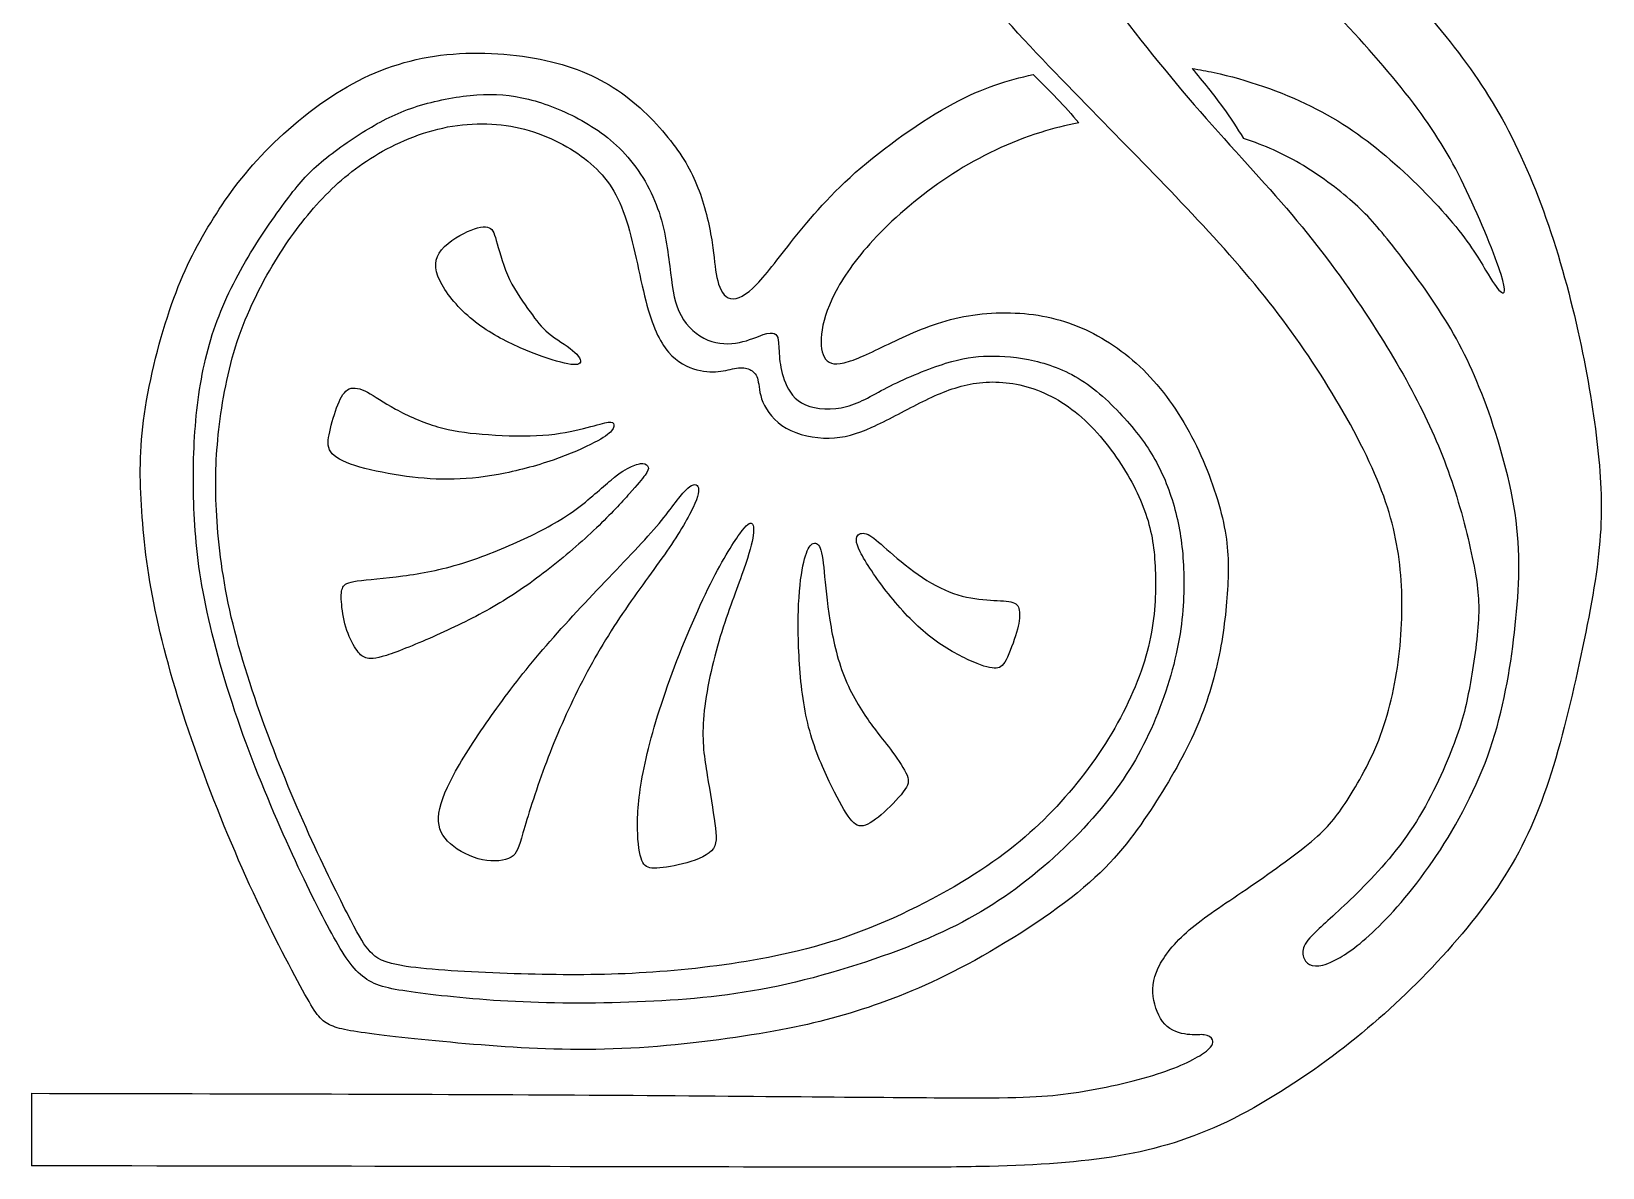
# Model space of a CAD drawing. Extents: x -11 to 8.6, y -2.9 to 35.2.
# Drawn here: x -8.367 to -5.781, y 13.399 to 15.269 of the extents above; entities that cross this region are included whole.
import ezdxf

# ---------------------------------------------------------------- set-up
doc = ezdxf.new("R2010")
doc.units = 0
doc.header["$MEASUREMENT"] = 0
doc.layers.add('LAYER_1', color=7, linetype='CONTINUOUS')

msp = doc.modelspace()

# ---------------------------------------------------------------- linework, layer by layer
at = {"layer": 'LAYER_1'}
for points, knots in [([(-6.72098, 16.64942), (-6.72251, 16.53399), (-6.72404, 16.41855), (-6.7224, 16.32386), (-6.7224, 16.32386), (-6.72076, 16.22918), (-6.71591, 16.15523), (-6.70569, 16.09114), (-6.70569, 16.09114), (-6.69544, 16.02704), (-6.67975, 15.97276), (-6.65946, 15.92595), (-6.65946, 15.92595), (-6.63918, 15.87914), (-6.61426, 15.83974), (-6.57086, 15.78992), (-6.57086, 15.78992), (-6.52746, 15.74009), (-6.46555, 15.67979), (-6.39763, 15.61711), (-6.39763, 15.61711), (-6.32972, 15.55441), (-6.25577, 15.4893), (-6.19489, 15.43043), (-6.19489, 15.43043), (-6.13401, 15.37155), (-6.08617, 15.3189), (-6.0464, 15.27028), (-6.0464, 15.27028), (-6.00661, 15.22165), (-5.97485, 15.17703), (-5.94613, 15.1252), (-5.94613, 15.1252), (-5.91738, 15.07336), (-5.89167, 15.01427), (-5.86978, 14.95018), (-5.86978, 14.95018), (-5.84787, 14.88608), (-5.82977, 14.81694), (-5.81611, 14.75225), (-5.81611, 14.75225), (-5.80244, 14.68755), (-5.7932, 14.62725), (-5.78779, 14.57421), (-5.78779, 14.57421), (-5.78236, 14.52117), (-5.78074, 14.47533), (-5.78615, 14.41968), (-5.78615, 14.41968), (-5.79158, 14.36402), (-5.80407, 14.29851), (-5.81912, 14.22919), (-5.81912, 14.22919), (-5.8342, 14.15985), (-5.85188, 14.08671), (-5.87317, 14.02463), (-5.87317, 14.02463), (-5.89447, 13.96253), (-5.91939, 13.91149), (-5.95395, 13.86026), (-5.95395, 13.86026), (-5.98851, 13.80902), (-6.03273, 13.75756), (-6.07853, 13.71096), (-6.07853, 13.71096), (-6.12435, 13.66433), (-6.17178, 13.62254), (-6.22582, 13.58216), (-6.22582, 13.58216), (-6.27988, 13.54177), (-6.34058, 13.50277), (-6.39904, 13.47464), (-6.39904, 13.47464), (-6.45751, 13.44652), (-6.51379, 13.42922), (-6.57728, 13.41838), (-6.57728, 13.41838), (-6.64076, 13.40753), (-6.71152, 13.4031), (-6.79008, 13.4011), (-6.79008, 13.4011), (-6.86864, 13.39909), (-6.95507, 13.39949), (-7.21924, 13.40004), (-7.21924, 13.40004), (-7.48342, 13.40059), (-7.92537, 13.4013), (-8.36732, 13.40199)], [0, 0, 0, 0, 0.0434783, 0.0434783, 0.0434783, 0.0434783, 0.0869565, 0.0869565, 0.0869565, 0.0869565, 0.1304348, 0.1304348, 0.1304348, 0.1304348, 0.173913, 0.173913, 0.173913, 0.173913, 0.2173913, 0.2173913, 0.2173913, 0.2173913, 0.2608696, 0.2608696, 0.2608696, 0.2608696, 0.3043478, 0.3043478, 0.3043478, 0.3043478, 0.3478261, 0.3478261, 0.3478261, 0.3478261, 0.3913043, 0.3913043, 0.3913043, 0.3913043, 0.4347826, 0.4347826, 0.4347826, 0.4347826, 0.4782609, 0.4782609, 0.4782609, 0.4782609, 0.5217391, 0.5217391, 0.5217391, 0.5217391, 0.5652174, 0.5652174, 0.5652174, 0.5652174, 0.6086957, 0.6086957, 0.6086957, 0.6086957, 0.6521739, 0.6521739, 0.6521739, 0.6521739, 0.6956522, 0.6956522, 0.6956522, 0.6956522, 0.7391304, 0.7391304, 0.7391304, 0.7391304, 0.7826087, 0.7826087, 0.7826087, 0.7826087, 0.826087, 0.826087, 0.826087, 0.826087, 0.8695652, 0.8695652, 0.8695652, 0.8695652, 0.9130435, 0.9130435, 0.9130435, 0.9130435, 1, 1, 1, 1]), ([(-6.45616, 15.20829), (-6.44444, 15.20649), (-6.4325, 15.20427), (-6.42036, 15.20164), (-6.42036, 15.20164), (-6.36754, 15.19021), (-6.31003, 15.17049), (-6.2608, 15.14619), (-6.2608, 15.14619), (-6.21157, 15.12188), (-6.17058, 15.09293), (-6.1302, 15.05798), (-6.1302, 15.05798), (-6.08981, 15.02302), (-6.05, 14.982), (-6.02248, 14.94805), (-6.02248, 14.94805), (-5.99496, 14.91409), (-5.97968, 14.88717), (-5.96904, 14.86949), (-5.96904, 14.86949), (-5.9584, 14.85181), (-5.95234, 14.84335), (-5.94733, 14.84014), (-5.94733, 14.84014), (-5.94232, 14.83692), (-5.93827, 14.83894), (-5.94791, 14.86907), (-5.94791, 14.86907), (-5.95758, 14.89922), (-5.98089, 14.95751), (-6.0046, 15.00714), (-6.0046, 15.00714), (-6.02831, 15.05677), (-6.05243, 15.09777), (-6.08578, 15.14277), (-6.08578, 15.14277), (-6.11914, 15.18779), (-6.16175, 15.23682), (-6.20555, 15.28343), (-6.20555, 15.28343), (-6.24935, 15.33005), (-6.29438, 15.37427), (-6.35345, 15.42871), (-6.35345, 15.42871), (-6.41252, 15.48318), (-6.48567, 15.54788), (-6.54735, 15.60756), (-6.54735, 15.60756), (-6.60905, 15.66723), (-6.65928, 15.72192), (-6.69685, 15.77033), (-6.69685, 15.77033), (-6.73443, 15.81876), (-6.75937, 15.86095), (-6.77985, 15.90455), (-6.77985, 15.90455), (-6.80036, 15.94815), (-6.81644, 15.99319), (-6.82662, 16.05582), (-6.82662, 16.05582), (-6.83683, 16.11846), (-6.84115, 16.19877), (-6.84245, 16.30063), (-6.84245, 16.30063), (-6.84376, 16.4025), (-6.84204, 16.52597), (-6.84033, 16.64942)], [0, 0, 0, 0, 0.0555556, 0.0555556, 0.0555556, 0.0555556, 0.1111111, 0.1111111, 0.1111111, 0.1111111, 0.1666667, 0.1666667, 0.1666667, 0.1666667, 0.2222222, 0.2222222, 0.2222222, 0.2222222, 0.2777778, 0.2777778, 0.2777778, 0.2777778, 0.3333333, 0.3333333, 0.3333333, 0.3333333, 0.3888889, 0.3888889, 0.3888889, 0.3888889, 0.4444444, 0.4444444, 0.4444444, 0.4444444, 0.5, 0.5, 0.5, 0.5, 0.5555556, 0.5555556, 0.5555556, 0.5555556, 0.6111111, 0.6111111, 0.6111111, 0.6111111, 0.6666667, 0.6666667, 0.6666667, 0.6666667, 0.7222222, 0.7222222, 0.7222222, 0.7222222, 0.7777778, 0.7777778, 0.7777778, 0.7777778, 0.8333333, 0.8333333, 0.8333333, 0.8333333, 0.8888889, 0.8888889, 0.8888889, 0.8888889, 1, 1, 1, 1]), ([(-8.36732, 13.52134), (-8.05265, 13.52074), (-7.73796, 13.52012), (-7.47352, 13.51862), (-7.47352, 13.51862), (-7.20908, 13.51711), (-6.99486, 13.51469), (-6.86908, 13.51409), (-6.86908, 13.51409), (-6.74329, 13.51348), (-6.70589, 13.51471), (-6.66048, 13.52092), (-6.66048, 13.52092), (-6.61508, 13.52716), (-6.56162, 13.53842), (-6.52105, 13.55087), (-6.52105, 13.55087), (-6.48046, 13.56332), (-6.45271, 13.57701), (-6.43786, 13.58723), (-6.43786, 13.58723), (-6.42299, 13.59748), (-6.42096, 13.60433), (-6.42277, 13.60914), (-6.42277, 13.60914), (-6.42457, 13.61395), (-6.43022, 13.6168), (-6.43644, 13.6176), (-6.43644, 13.6176), (-6.44265, 13.6184), (-6.44951, 13.61718), (-6.46035, 13.61798), (-6.46035, 13.61798), (-6.4712, 13.61878), (-6.48607, 13.62161), (-6.49732, 13.63125), (-6.49732, 13.63125), (-6.50858, 13.64089), (-6.51622, 13.65737), (-6.51942, 13.67425), (-6.51942, 13.67425), (-6.52265, 13.69113), (-6.52143, 13.70842), (-6.51219, 13.72791), (-6.51219, 13.72791), (-6.50295, 13.74739), (-6.48567, 13.7691), (-6.46115, 13.79019), (-6.46115, 13.79019), (-6.43664, 13.81128), (-6.40489, 13.8318), (-6.36772, 13.8571), (-6.36772, 13.8571), (-6.33054, 13.88242), (-6.28794, 13.91259), (-6.26002, 13.93608), (-6.26002, 13.93608), (-6.23209, 13.95959), (-6.21881, 13.97647), (-6.20134, 14.00359), (-6.20134, 14.00359), (-6.18386, 14.03071), (-6.16214, 14.06812), (-6.14628, 14.11071), (-6.14628, 14.11071), (-6.1304, 14.15331), (-6.12034, 14.20114), (-6.11513, 14.24915), (-6.11513, 14.24915), (-6.1099, 14.29718), (-6.1095, 14.34542), (-6.11471, 14.39143), (-6.11471, 14.39143), (-6.11994, 14.43743), (-6.13081, 14.48127), (-6.15189, 14.53191), (-6.15189, 14.53191), (-6.17298, 14.58254), (-6.20435, 14.64001), (-6.23869, 14.69465), (-6.23869, 14.69465), (-6.27305, 14.74932), (-6.31045, 14.80117), (-6.35325, 14.85301), (-6.35325, 14.85301), (-6.39605, 14.90485), (-6.44427, 14.95671), (-6.49228, 15.00674), (-6.49228, 15.00674), (-6.54031, 15.05677), (-6.58816, 15.105), (-6.6416, 15.15985), (-6.6416, 15.15985), (-6.69504, 15.21471), (-6.75414, 15.27621), (-6.79773, 15.32865), (-6.79773, 15.32865), (-6.84133, 15.38109), (-6.86948, 15.4245), (-6.89117, 15.47231), (-6.89117, 15.47231), (-6.91287, 15.52014), (-6.92815, 15.5724), (-6.93619, 15.60856), (-6.93619, 15.60856), (-6.94423, 15.64472), (-6.94503, 15.66485), (-6.94202, 15.69638), (-6.94202, 15.69638), (-6.93901, 15.72793), (-6.93216, 15.77093), (-6.9145, 15.80849), (-6.9145, 15.80849), (-6.89682, 15.84608), (-6.86825, 15.87823), (-6.83492, 15.90575), (-6.83492, 15.90575), (-6.82898, 15.91066), (-6.82289, 15.91543), (-6.81665, 15.91999)], [0, 0, 0, 0, 0.0322581, 0.0322581, 0.0322581, 0.0322581, 0.0645161, 0.0645161, 0.0645161, 0.0645161, 0.0967742, 0.0967742, 0.0967742, 0.0967742, 0.1290323, 0.1290323, 0.1290323, 0.1290323, 0.1612903, 0.1612903, 0.1612903, 0.1612903, 0.1935484, 0.1935484, 0.1935484, 0.1935484, 0.2258065, 0.2258065, 0.2258065, 0.2258065, 0.2580645, 0.2580645, 0.2580645, 0.2580645, 0.2903226, 0.2903226, 0.2903226, 0.2903226, 0.3225806, 0.3225806, 0.3225806, 0.3225806, 0.3548387, 0.3548387, 0.3548387, 0.3548387, 0.3870968, 0.3870968, 0.3870968, 0.3870968, 0.4193548, 0.4193548, 0.4193548, 0.4193548, 0.4516129, 0.4516129, 0.4516129, 0.4516129, 0.483871, 0.483871, 0.483871, 0.483871, 0.516129, 0.516129, 0.516129, 0.516129, 0.5483871, 0.5483871, 0.5483871, 0.5483871, 0.5806452, 0.5806452, 0.5806452, 0.5806452, 0.6129032, 0.6129032, 0.6129032, 0.6129032, 0.6451613, 0.6451613, 0.6451613, 0.6451613, 0.6774194, 0.6774194, 0.6774194, 0.6774194, 0.7096774, 0.7096774, 0.7096774, 0.7096774, 0.7419355, 0.7419355, 0.7419355, 0.7419355, 0.7741935, 0.7741935, 0.7741935, 0.7741935, 0.8064516, 0.8064516, 0.8064516, 0.8064516, 0.8387097, 0.8387097, 0.8387097, 0.8387097, 0.8709677, 0.8709677, 0.8709677, 0.8709677, 0.9032258, 0.9032258, 0.9032258, 0.9032258, 0.9354839, 0.9354839, 0.9354839, 0.9354839, 1, 1, 1, 1]), ([(-6.73629, 15.77559), (-6.74737, 15.75513), (-6.7553, 15.73263), (-6.76015, 15.71266), (-6.76015, 15.71266), (-6.76697, 15.68453), (-6.76781, 15.6612), (-6.76037, 15.62786), (-6.76037, 15.62786), (-6.75293, 15.59451), (-6.73726, 15.55109), (-6.70793, 15.49745), (-6.70793, 15.49745), (-6.67858, 15.44379), (-6.63557, 15.37988), (-6.58736, 15.3154), (-6.58736, 15.3154), (-6.53913, 15.25089), (-6.48565, 15.18577), (-6.43321, 15.12611), (-6.43321, 15.12611), (-6.38077, 15.06643), (-6.32933, 15.01215), (-6.28393, 14.95771), (-6.28393, 14.95771), (-6.23851, 14.90325), (-6.19912, 14.84858), (-6.16556, 14.79735), (-6.16556, 14.79735), (-6.13201, 14.74611), (-6.10427, 14.69826), (-6.08157, 14.65326), (-6.08157, 14.65326), (-6.05886, 14.60826), (-6.04116, 14.56604), (-6.02631, 14.52044), (-6.02631, 14.52044), (-6.01144, 14.47482), (-5.99937, 14.42579), (-5.99235, 14.38922), (-5.99235, 14.38922), (-5.98532, 14.35264), (-5.98329, 14.32853), (-5.9855, 14.29497), (-5.9855, 14.29497), (-5.98772, 14.26142), (-5.99416, 14.21842), (-6.00057, 14.18486), (-6.00057, 14.18486), (-6.00701, 14.15131), (-6.01346, 14.12719), (-6.02771, 14.09043), (-6.02771, 14.09043), (-6.04197, 14.05364), (-6.06409, 14.00421), (-6.09242, 13.96081), (-6.09242, 13.96081), (-6.12074, 13.91742), (-6.15532, 13.88001), (-6.18485, 13.85089), (-6.18485, 13.85089), (-6.21439, 13.82176), (-6.23891, 13.80083), (-6.25336, 13.78678), (-6.25336, 13.78678), (-6.26784, 13.77273), (-6.27227, 13.76547), (-6.27367, 13.75826), (-6.27367, 13.75826), (-6.27507, 13.75102), (-6.27347, 13.74378), (-6.26986, 13.73897), (-6.26986, 13.73897), (-6.26625, 13.73414), (-6.2606, 13.73172), (-6.25358, 13.73112), (-6.25358, 13.73112), (-6.24655, 13.73051), (-6.23811, 13.73172), (-6.22243, 13.73976), (-6.22243, 13.73976), (-6.20676, 13.74779), (-6.18385, 13.76267), (-6.15432, 13.79099), (-6.15432, 13.79099), (-6.12477, 13.81934), (-6.08859, 13.86113), (-6.05423, 13.91257), (-6.05423, 13.91257), (-6.01988, 13.964), (-5.98732, 14.02512), (-5.96563, 14.0886), (-5.96563, 14.0886), (-5.94392, 14.15211), (-5.93306, 14.21802), (-5.92584, 14.2801), (-5.92584, 14.2801), (-5.91861, 14.3422), (-5.91498, 14.40047), (-5.92322, 14.46416), (-5.92322, 14.46416), (-5.93146, 14.52786), (-5.95156, 14.59701), (-5.97205, 14.65306), (-5.97205, 14.65306), (-5.99253, 14.70913), (-6.01346, 14.75214), (-6.04058, 14.79594), (-6.04058, 14.79594), (-6.0677, 14.83974), (-6.10106, 14.88436), (-6.12618, 14.9163), (-6.12618, 14.9163), (-6.15129, 14.94825), (-6.16817, 14.96755), (-6.19229, 14.98884), (-6.19229, 14.98884), (-6.2164, 15.01015), (-6.24775, 15.03346), (-6.27928, 15.05194), (-6.27928, 15.05194), (-6.30728, 15.06835), (-6.33546, 15.081), (-6.37206, 15.09315)], [0, 0, 0, 0, 0.03125, 0.03125, 0.03125, 0.03125, 0.0625, 0.0625, 0.0625, 0.0625, 0.09375, 0.09375, 0.09375, 0.09375, 0.125, 0.125, 0.125, 0.125, 0.15625, 0.15625, 0.15625, 0.15625, 0.1875, 0.1875, 0.1875, 0.1875, 0.21875, 0.21875, 0.21875, 0.21875, 0.25, 0.25, 0.25, 0.25, 0.28125, 0.28125, 0.28125, 0.28125, 0.3125, 0.3125, 0.3125, 0.3125, 0.34375, 0.34375, 0.34375, 0.34375, 0.375, 0.375, 0.375, 0.375, 0.40625, 0.40625, 0.40625, 0.40625, 0.4375, 0.4375, 0.4375, 0.4375, 0.46875, 0.46875, 0.46875, 0.46875, 0.5, 0.5, 0.5, 0.5, 0.53125, 0.53125, 0.53125, 0.53125, 0.5625, 0.5625, 0.5625, 0.5625, 0.59375, 0.59375, 0.59375, 0.59375, 0.625, 0.625, 0.625, 0.625, 0.65625, 0.65625, 0.65625, 0.65625, 0.6875, 0.6875, 0.6875, 0.6875, 0.71875, 0.71875, 0.71875, 0.71875, 0.75, 0.75, 0.75, 0.75, 0.78125, 0.78125, 0.78125, 0.78125, 0.8125, 0.8125, 0.8125, 0.8125, 0.84375, 0.84375, 0.84375, 0.84375, 0.875, 0.875, 0.875, 0.875, 0.90625, 0.90625, 0.90625, 0.90625, 0.9375, 0.9375, 0.9375, 0.9375, 1, 1, 1, 1]), ([(-6.64306, 15.11895), (-6.66433, 15.11492), (-6.68524, 15.10954), (-6.70551, 15.1032), (-6.70551, 15.1032), (-6.75732, 15.08694), (-6.80517, 15.06399), (-6.85017, 15.03506), (-6.85017, 15.03506), (-6.89519, 15.00614), (-6.93741, 14.97116), (-6.96974, 14.93822), (-6.96974, 14.93822), (-7.0021, 14.90527), (-7.02463, 14.8743), (-7.03968, 14.84738), (-7.03968, 14.84738), (-7.05475, 14.82046), (-7.06239, 14.79755), (-7.0656, 14.77826), (-7.0656, 14.77826), (-7.06883, 14.75896), (-7.0676, 14.74328), (-7.06219, 14.73344), (-7.06219, 14.73344), (-7.05676, 14.7236), (-7.04712, 14.71957), (-7.02944, 14.72378), (-7.02944, 14.72378), (-7.01176, 14.72801), (-6.98602, 14.74048), (-6.95629, 14.75473), (-6.95629, 14.75473), (-6.92655, 14.769), (-6.89279, 14.78508), (-6.85442, 14.79492), (-6.85442, 14.79492), (-6.81603, 14.80476), (-6.77302, 14.80841), (-6.73265, 14.8048), (-6.73265, 14.8048), (-6.69225, 14.80117), (-6.65445, 14.79031), (-6.61869, 14.77183), (-6.61869, 14.77183), (-6.58293, 14.75335), (-6.54917, 14.72721), (-6.51984, 14.69425), (-6.51984, 14.69425), (-6.4905, 14.6613), (-6.46556, 14.62151), (-6.44568, 14.57911), (-6.44568, 14.57911), (-6.42579, 14.53672), (-6.4109, 14.4917), (-6.40348, 14.45393), (-6.40348, 14.45393), (-6.39605, 14.41616), (-6.39605, 14.3856), (-6.39825, 14.35044), (-6.39825, 14.35044), (-6.40046, 14.31528), (-6.4049, 14.27549), (-6.41353, 14.2353), (-6.41353, 14.2353), (-6.42217, 14.19511), (-6.43503, 14.15451), (-6.45392, 14.11292), (-6.45392, 14.11292), (-6.4728, 14.07132), (-6.49773, 14.02871), (-6.52526, 13.98692), (-6.52526, 13.98692), (-6.55278, 13.94512), (-6.58295, 13.90413), (-6.63519, 13.85993), (-6.63519, 13.85993), (-6.68742, 13.81573), (-6.76177, 13.76828), (-6.82666, 13.73354), (-6.82666, 13.73354), (-6.89157, 13.69878), (-6.94705, 13.67665), (-6.99989, 13.65959), (-6.99989, 13.65959), (-7.05273, 13.64251), (-7.10298, 13.63043), (-7.16929, 13.61938), (-7.16929, 13.61938), (-7.2356, 13.60834), (-7.31799, 13.5983), (-7.39515, 13.59489), (-7.39515, 13.59489), (-7.47232, 13.59146), (-7.54426, 13.59469), (-7.61378, 13.5999), (-7.61378, 13.5999), (-7.68332, 13.60513), (-7.75043, 13.61237), (-7.79503, 13.61778), (-7.79503, 13.61778), (-7.83963, 13.62321), (-7.86176, 13.62684), (-7.87681, 13.63426), (-7.87681, 13.63426), (-7.89189, 13.64169), (-7.89993, 13.65296), (-7.92081, 13.69093), (-7.92081, 13.69093), (-7.94172, 13.72891), (-7.9755, 13.79362), (-8.00803, 13.86474), (-8.00803, 13.86474), (-8.04058, 13.93588), (-8.07195, 14.01345), (-8.09846, 14.08921), (-8.09846, 14.08921), (-8.12498, 14.16496), (-8.1467, 14.2389), (-8.16096, 14.30441), (-8.16096, 14.30441), (-8.17523, 14.36992), (-8.18206, 14.42699), (-8.18567, 14.47983), (-8.18567, 14.47983), (-8.1893, 14.53269), (-8.1897, 14.58132), (-8.18126, 14.63959), (-8.18126, 14.63959), (-8.17282, 14.69786), (-8.15554, 14.7658), (-8.13646, 14.82004), (-8.13646, 14.82004), (-8.11738, 14.8743), (-8.09645, 14.91489), (-8.07215, 14.95446), (-8.07215, 14.95446), (-8.04784, 14.99405), (-8.0201, 15.03266), (-7.98233, 15.07163), (-7.98233, 15.07163), (-7.94455, 15.11062), (-7.89672, 15.15), (-7.84769, 15.17813), (-7.84769, 15.17813), (-7.79866, 15.20627), (-7.74842, 15.22315), (-7.69378, 15.22998), (-7.69378, 15.22998), (-7.63911, 15.23682), (-7.58002, 15.23359), (-7.52979, 15.22355), (-7.52979, 15.22355), (-7.47956, 15.21351), (-7.43816, 15.19663), (-7.4026, 15.17271), (-7.4026, 15.17271), (-7.36704, 15.1488), (-7.33727, 15.11785), (-7.31518, 15.08953), (-7.31518, 15.08953), (-7.29307, 15.06118), (-7.2786, 15.03546), (-7.26796, 15.00674), (-7.26796, 15.00674), (-7.25731, 14.97799), (-7.25046, 14.94624), (-7.24665, 14.92173), (-7.24665, 14.92173), (-7.24284, 14.89721), (-7.24204, 14.87993), (-7.23883, 14.86448), (-7.23883, 14.86448), (-7.23562, 14.849), (-7.22997, 14.83531), (-7.22013, 14.8309), (-7.22013, 14.8309), (-7.21029, 14.82647), (-7.19621, 14.83132), (-7.17954, 14.84678), (-7.17954, 14.84678), (-7.16286, 14.86225), (-7.14356, 14.88837), (-7.11744, 14.92153), (-7.11744, 14.92153), (-7.09132, 14.95468), (-7.05836, 14.99487), (-7.01095, 15.03687), (-7.01095, 15.03687), (-6.96353, 15.07886), (-6.90161, 15.12268), (-6.84917, 15.15081), (-6.84917, 15.15081), (-6.8004, 15.17696), (-6.7598, 15.18961), (-6.71815, 15.19832)], [0, 0, 0, 0, 0.02, 0.02, 0.02, 0.02, 0.04, 0.04, 0.04, 0.04, 0.06, 0.06, 0.06, 0.06, 0.08, 0.08, 0.08, 0.08, 0.1, 0.1, 0.1, 0.1, 0.12, 0.12, 0.12, 0.12, 0.14, 0.14, 0.14, 0.14, 0.16, 0.16, 0.16, 0.16, 0.18, 0.18, 0.18, 0.18, 0.2, 0.2, 0.2, 0.2, 0.22, 0.22, 0.22, 0.22, 0.24, 0.24, 0.24, 0.24, 0.26, 0.26, 0.26, 0.26, 0.28, 0.28, 0.28, 0.28, 0.3, 0.3, 0.3, 0.3, 0.32, 0.32, 0.32, 0.32, 0.34, 0.34, 0.34, 0.34, 0.36, 0.36, 0.36, 0.36, 0.38, 0.38, 0.38, 0.38, 0.4, 0.4, 0.4, 0.4, 0.42, 0.42, 0.42, 0.42, 0.44, 0.44, 0.44, 0.44, 0.46, 0.46, 0.46, 0.46, 0.48, 0.48, 0.48, 0.48, 0.5, 0.5, 0.5, 0.5, 0.52, 0.52, 0.52, 0.52, 0.54, 0.54, 0.54, 0.54, 0.56, 0.56, 0.56, 0.56, 0.58, 0.58, 0.58, 0.58, 0.6, 0.6, 0.6, 0.6, 0.62, 0.62, 0.62, 0.62, 0.64, 0.64, 0.64, 0.64, 0.66, 0.66, 0.66, 0.66, 0.68, 0.68, 0.68, 0.68, 0.7, 0.7, 0.7, 0.7, 0.72, 0.72, 0.72, 0.72, 0.74, 0.74, 0.74, 0.74, 0.76, 0.76, 0.76, 0.76, 0.78, 0.78, 0.78, 0.78, 0.8, 0.8, 0.8, 0.8, 0.82, 0.82, 0.82, 0.82, 0.84, 0.84, 0.84, 0.84, 0.86, 0.86, 0.86, 0.86, 0.88, 0.88, 0.88, 0.88, 0.9, 0.9, 0.9, 0.9, 0.92, 0.92, 0.92, 0.92, 0.94, 0.94, 0.94, 0.94, 0.96, 0.96, 0.96, 0.96, 1, 1, 1, 1]), ([(-6.71815, 15.19832), (-6.70479, 15.18522), (-6.69143, 15.17208), (-6.67893, 15.15886), (-6.67893, 15.15886), (-6.66641, 15.14563), (-6.65472, 15.13229), (-6.64306, 15.11895)], [0, 0, 0, 0, 0.3333333, 0.3333333, 0.3333333, 0.3333333, 1, 1, 1, 1]), ([(-6.45616, 15.20829), (-6.4385, 15.18664), (-6.42083, 15.16495), (-6.40682, 15.14578), (-6.40682, 15.14578), (-6.3928, 15.12658), (-6.38243, 15.10987), (-6.37206, 15.09315)], [0, 0, 0, 0, 0.3333333, 0.3333333, 0.3333333, 0.3333333, 1, 1, 1, 1]), ([(-7.9512, 14.98662), (-7.97149, 14.95909), (-7.99722, 14.92169), (-8.01911, 14.88312), (-8.01911, 14.88312), (-8.04102, 14.84455), (-8.05912, 14.80475), (-8.07197, 14.76237), (-8.07197, 14.76237), (-8.08482, 14.71997), (-8.09248, 14.67493), (-8.09669, 14.62833), (-8.09669, 14.62833), (-8.1009, 14.5817), (-8.10172, 14.53347), (-8.09971, 14.48424), (-8.09971, 14.48424), (-8.09771, 14.43501), (-8.09286, 14.38478), (-8.08041, 14.3245), (-8.08041, 14.3245), (-8.06796, 14.26422), (-8.04786, 14.19387), (-8.02316, 14.12375), (-8.02316, 14.12375), (-7.99844, 14.05363), (-7.96908, 13.98367), (-7.94256, 13.92522), (-7.94256, 13.92522), (-7.91604, 13.86674), (-7.89233, 13.8197), (-7.87284, 13.78434), (-7.87284, 13.78434), (-7.85334, 13.74898), (-7.83806, 13.72527), (-7.81858, 13.71121), (-7.81858, 13.71121), (-7.79909, 13.69714), (-7.77536, 13.69271), (-7.73479, 13.6873), (-7.73479, 13.6873), (-7.6942, 13.68187), (-7.63673, 13.67543), (-7.57042, 13.67222), (-7.57042, 13.67222), (-7.50411, 13.669), (-7.42894, 13.669), (-7.35641, 13.67221), (-7.35641, 13.67221), (-7.28387, 13.67543), (-7.21391, 13.68187), (-7.13816, 13.69794), (-7.13816, 13.69794), (-7.06241, 13.71402), (-6.98083, 13.73974), (-6.91431, 13.76666), (-6.91431, 13.76666), (-6.8478, 13.79358), (-6.79635, 13.82172), (-6.74694, 13.85809), (-6.74694, 13.85809), (-6.6975, 13.89445), (-6.65006, 13.93909), (-6.61309, 13.98209), (-6.61309, 13.98209), (-6.57613, 14.02508), (-6.54959, 14.06648), (-6.5281, 14.11228), (-6.5281, 14.11228), (-6.50659, 14.1581), (-6.49012, 14.20836), (-6.48087, 14.25316), (-6.48087, 14.25316), (-6.47163, 14.29796), (-6.46961, 14.33737), (-6.47021, 14.37191), (-6.47021, 14.37191), (-6.47081, 14.40647), (-6.47404, 14.43623), (-6.48066, 14.46576), (-6.48066, 14.46576), (-6.48729, 14.49529), (-6.49735, 14.52465), (-6.5102, 14.55055), (-6.5102, 14.55055), (-6.52307, 14.57647), (-6.53875, 14.599), (-6.55963, 14.6233), (-6.55963, 14.6233), (-6.58054, 14.64761), (-6.60668, 14.67375), (-6.6338, 14.69203), (-6.6338, 14.69203), (-6.66092, 14.71031), (-6.68906, 14.72077), (-6.71599, 14.72699), (-6.71599, 14.72699), (-6.74291, 14.73322), (-6.76863, 14.73523), (-6.79152, 14.73483), (-6.79152, 14.73483), (-6.81443, 14.73443), (-6.83455, 14.7316), (-6.86228, 14.72298), (-6.86228, 14.72298), (-6.89, 14.71434), (-6.92538, 14.69985), (-6.9533, 14.6858), (-6.9533, 14.6858), (-6.98123, 14.67174), (-7.00173, 14.65805), (-7.02523, 14.65184), (-7.02523, 14.65184), (-7.04874, 14.64561), (-7.07528, 14.64681), (-7.09316, 14.65465), (-7.09316, 14.65465), (-7.11104, 14.66248), (-7.12028, 14.67696), (-7.1261, 14.69081), (-7.1261, 14.69081), (-7.13193, 14.70468), (-7.13435, 14.71797), (-7.13556, 14.73022), (-7.13556, 14.73022), (-7.13676, 14.74246), (-7.13676, 14.75373), (-7.13776, 14.76075), (-7.13776, 14.76075), (-7.13876, 14.76778), (-7.14079, 14.77061), (-7.1444, 14.77201), (-7.1444, 14.77201), (-7.148, 14.77341), (-7.15325, 14.77341), (-7.16268, 14.77021), (-7.16268, 14.77021), (-7.17212, 14.76698), (-7.18581, 14.76055), (-7.20187, 14.75734), (-7.20187, 14.75734), (-7.21794, 14.75411), (-7.23644, 14.75411), (-7.25392, 14.76135), (-7.25392, 14.76135), (-7.2714, 14.76858), (-7.28788, 14.78306), (-7.29792, 14.80154), (-7.29792, 14.80154), (-7.30797, 14.82002), (-7.31159, 14.84255), (-7.3152, 14.87168), (-7.3152, 14.87168), (-7.31881, 14.9008), (-7.32244, 14.93658), (-7.33408, 14.97154), (-7.33408, 14.97154), (-7.34573, 15.0065), (-7.36545, 15.04068), (-7.38975, 15.0674), (-7.38975, 15.0674), (-7.41407, 15.09412), (-7.44301, 15.11342), (-7.47234, 15.12848), (-7.47234, 15.12848), (-7.50166, 15.14355), (-7.53143, 15.15441), (-7.55975, 15.16023), (-7.55975, 15.16023), (-7.58808, 15.16606), (-7.61502, 15.16686), (-7.64515, 15.16386), (-7.64515, 15.16386), (-7.6753, 15.16085), (-7.70865, 15.154), (-7.73758, 15.14437), (-7.73758, 15.14437), (-7.76652, 15.13473), (-7.79104, 15.12224), (-7.81756, 15.10599), (-7.81756, 15.10599), (-7.84408, 15.08971), (-7.87264, 15.0696), (-7.89433, 15.05072), (-7.89433, 15.05072), (-7.91602, 15.03184), (-7.93091, 15.01414), (-7.9512, 14.98662)], [0, 0, 0, 0, 0.0208333, 0.0208333, 0.0208333, 0.0208333, 0.0416667, 0.0416667, 0.0416667, 0.0416667, 0.0625, 0.0625, 0.0625, 0.0625, 0.0833333, 0.0833333, 0.0833333, 0.0833333, 0.1041667, 0.1041667, 0.1041667, 0.1041667, 0.125, 0.125, 0.125, 0.125, 0.1458333, 0.1458333, 0.1458333, 0.1458333, 0.1666667, 0.1666667, 0.1666667, 0.1666667, 0.1875, 0.1875, 0.1875, 0.1875, 0.2083333, 0.2083333, 0.2083333, 0.2083333, 0.2291667, 0.2291667, 0.2291667, 0.2291667, 0.25, 0.25, 0.25, 0.25, 0.2708333, 0.2708333, 0.2708333, 0.2708333, 0.2916667, 0.2916667, 0.2916667, 0.2916667, 0.3125, 0.3125, 0.3125, 0.3125, 0.3333333, 0.3333333, 0.3333333, 0.3333333, 0.3541667, 0.3541667, 0.3541667, 0.3541667, 0.375, 0.375, 0.375, 0.375, 0.3958333, 0.3958333, 0.3958333, 0.3958333, 0.4166667, 0.4166667, 0.4166667, 0.4166667, 0.4375, 0.4375, 0.4375, 0.4375, 0.4583333, 0.4583333, 0.4583333, 0.4583333, 0.4791667, 0.4791667, 0.4791667, 0.4791667, 0.5, 0.5, 0.5, 0.5, 0.5208333, 0.5208333, 0.5208333, 0.5208333, 0.5416667, 0.5416667, 0.5416667, 0.5416667, 0.5625, 0.5625, 0.5625, 0.5625, 0.5833333, 0.5833333, 0.5833333, 0.5833333, 0.6041667, 0.6041667, 0.6041667, 0.6041667, 0.625, 0.625, 0.625, 0.625, 0.6458333, 0.6458333, 0.6458333, 0.6458333, 0.6666667, 0.6666667, 0.6666667, 0.6666667, 0.6875, 0.6875, 0.6875, 0.6875, 0.7083333, 0.7083333, 0.7083333, 0.7083333, 0.7291667, 0.7291667, 0.7291667, 0.7291667, 0.75, 0.75, 0.75, 0.75, 0.7708333, 0.7708333, 0.7708333, 0.7708333, 0.7916667, 0.7916667, 0.7916667, 0.7916667, 0.8125, 0.8125, 0.8125, 0.8125, 0.8333333, 0.8333333, 0.8333333, 0.8333333, 0.8541667, 0.8541667, 0.8541667, 0.8541667, 0.875, 0.875, 0.875, 0.875, 0.8958333, 0.8958333, 0.8958333, 0.8958333, 0.9166667, 0.9166667, 0.9166667, 0.9166667, 0.9375, 0.9375, 0.9375, 0.9375, 0.9583333, 0.9583333, 0.9583333, 0.9583333, 1, 1, 1, 1]), ([(-8.02835, 14.75914), (-8.04423, 14.71111), (-8.05349, 14.65966), (-8.0587, 14.61405), (-8.0587, 14.61405), (-8.06393, 14.56845), (-8.06514, 14.52864), (-8.06273, 14.48103), (-8.06273, 14.48103), (-8.06032, 14.43341), (-8.05427, 14.37794), (-8.04082, 14.31686), (-8.04082, 14.31686), (-8.02737, 14.25576), (-8.00645, 14.18905), (-7.98235, 14.12335), (-7.98235, 14.12335), (-7.95823, 14.05764), (-7.93089, 13.99293), (-7.90559, 13.93748), (-7.90559, 13.93748), (-7.88028, 13.88202), (-7.85695, 13.83578), (-7.84169, 13.80645), (-7.84169, 13.80645), (-7.82642, 13.77712), (-7.81918, 13.76465), (-7.80974, 13.75441), (-7.80974, 13.75441), (-7.8003, 13.74417), (-7.78863, 13.73613), (-7.75026, 13.73031), (-7.75026, 13.73031), (-7.71188, 13.72448), (-7.64677, 13.72084), (-7.58429, 13.71863), (-7.58429, 13.71863), (-7.52179, 13.71643), (-7.46189, 13.71562), (-7.40122, 13.71783), (-7.40122, 13.71783), (-7.34054, 13.72003), (-7.27902, 13.72528), (-7.21493, 13.73471), (-7.21493, 13.73471), (-7.15083, 13.74415), (-7.08412, 13.75784), (-7.0144, 13.78314), (-7.0144, 13.78314), (-6.94466, 13.80845), (-6.87192, 13.84544), (-6.81485, 13.8818), (-6.81485, 13.8818), (-6.75778, 13.91816), (-6.71639, 13.95396), (-6.67942, 13.99373), (-6.67942, 13.99373), (-6.64244, 14.03352), (-6.60989, 14.07734), (-6.58397, 14.12254), (-6.58397, 14.12254), (-6.55805, 14.16775), (-6.53875, 14.21439), (-6.5283, 14.25677), (-6.5283, 14.25677), (-6.51786, 14.29916), (-6.51624, 14.33737), (-6.51684, 14.37091), (-6.51684, 14.37091), (-6.51744, 14.40446), (-6.52026, 14.43342), (-6.5291, 14.46355), (-6.5291, 14.46355), (-6.53794, 14.49368), (-6.55282, 14.52505), (-6.5733, 14.55658), (-6.5733, 14.55658), (-6.59381, 14.58814), (-6.61993, 14.61989), (-6.64886, 14.64298), (-6.64886, 14.64298), (-6.6778, 14.66609), (-6.70955, 14.68058), (-6.74008, 14.6874), (-6.74008, 14.6874), (-6.77063, 14.69424), (-6.79999, 14.69343), (-6.82692, 14.68762), (-6.82692, 14.68762), (-6.85384, 14.68179), (-6.87835, 14.67092), (-6.90467, 14.65767), (-6.90467, 14.65767), (-6.93099, 14.6444), (-6.95914, 14.62873), (-6.98383, 14.61768), (-6.98383, 14.61768), (-7.00855, 14.60664), (-7.02987, 14.60018), (-7.05397, 14.59978), (-7.05397, 14.59978), (-7.07809, 14.59938), (-7.10502, 14.60503), (-7.12471, 14.61628), (-7.12471, 14.61628), (-7.1444, 14.62752), (-7.15686, 14.6444), (-7.16308, 14.65926), (-7.16308, 14.65926), (-7.16931, 14.67413), (-7.16931, 14.68702), (-7.17132, 14.69564), (-7.17132, 14.69564), (-7.17332, 14.70428), (-7.17737, 14.70871), (-7.18278, 14.71172), (-7.18278, 14.71172), (-7.1882, 14.71472), (-7.19505, 14.71635), (-7.20327, 14.71554), (-7.20327, 14.71554), (-7.21151, 14.71474), (-7.22117, 14.71151), (-7.23241, 14.70991), (-7.23241, 14.70991), (-7.24366, 14.70831), (-7.25655, 14.70831), (-7.2716, 14.71232), (-7.2716, 14.71232), (-7.28668, 14.71635), (-7.30396, 14.72438), (-7.31861, 14.74146), (-7.31861, 14.74146), (-7.33328, 14.75854), (-7.34535, 14.78466), (-7.35599, 14.82605), (-7.35599, 14.82605), (-7.36664, 14.86745), (-7.3759, 14.92412), (-7.39015, 14.96551), (-7.39015, 14.96551), (-7.40442, 15.0069), (-7.42373, 15.03304), (-7.45145, 15.05573), (-7.45145, 15.05573), (-7.47917, 15.07844), (-7.51535, 15.09775), (-7.55533, 15.10819), (-7.55533, 15.10819), (-7.59532, 15.11864), (-7.63913, 15.12024), (-7.68213, 15.112), (-7.68213, 15.112), (-7.72513, 15.10376), (-7.76734, 15.08568), (-7.8027, 15.06419), (-7.8027, 15.06419), (-7.83806, 15.04268), (-7.86661, 15.01777), (-7.89293, 14.98924), (-7.89293, 14.98924), (-7.91925, 14.9607), (-7.94336, 14.92854), (-7.96666, 14.89018), (-7.96666, 14.89018), (-7.98997, 14.85179), (-8.0125, 14.80715), (-8.02835, 14.75914)], [0, 0, 0, 0, 0.0232558, 0.0232558, 0.0232558, 0.0232558, 0.0465116, 0.0465116, 0.0465116, 0.0465116, 0.0697674, 0.0697674, 0.0697674, 0.0697674, 0.0930233, 0.0930233, 0.0930233, 0.0930233, 0.1162791, 0.1162791, 0.1162791, 0.1162791, 0.1395349, 0.1395349, 0.1395349, 0.1395349, 0.1627907, 0.1627907, 0.1627907, 0.1627907, 0.1860465, 0.1860465, 0.1860465, 0.1860465, 0.2093023, 0.2093023, 0.2093023, 0.2093023, 0.2325581, 0.2325581, 0.2325581, 0.2325581, 0.255814, 0.255814, 0.255814, 0.255814, 0.2790698, 0.2790698, 0.2790698, 0.2790698, 0.3023256, 0.3023256, 0.3023256, 0.3023256, 0.3255814, 0.3255814, 0.3255814, 0.3255814, 0.3488372, 0.3488372, 0.3488372, 0.3488372, 0.372093, 0.372093, 0.372093, 0.372093, 0.3953488, 0.3953488, 0.3953488, 0.3953488, 0.4186047, 0.4186047, 0.4186047, 0.4186047, 0.4418605, 0.4418605, 0.4418605, 0.4418605, 0.4651163, 0.4651163, 0.4651163, 0.4651163, 0.4883721, 0.4883721, 0.4883721, 0.4883721, 0.5116279, 0.5116279, 0.5116279, 0.5116279, 0.5348837, 0.5348837, 0.5348837, 0.5348837, 0.5581395, 0.5581395, 0.5581395, 0.5581395, 0.5813953, 0.5813953, 0.5813953, 0.5813953, 0.6046512, 0.6046512, 0.6046512, 0.6046512, 0.627907, 0.627907, 0.627907, 0.627907, 0.6511628, 0.6511628, 0.6511628, 0.6511628, 0.6744186, 0.6744186, 0.6744186, 0.6744186, 0.6976744, 0.6976744, 0.6976744, 0.6976744, 0.7209302, 0.7209302, 0.7209302, 0.7209302, 0.744186, 0.744186, 0.744186, 0.744186, 0.7674419, 0.7674419, 0.7674419, 0.7674419, 0.7906977, 0.7906977, 0.7906977, 0.7906977, 0.8139535, 0.8139535, 0.8139535, 0.8139535, 0.8372093, 0.8372093, 0.8372093, 0.8372093, 0.8604651, 0.8604651, 0.8604651, 0.8604651, 0.8837209, 0.8837209, 0.8837209, 0.8837209, 0.9069767, 0.9069767, 0.9069767, 0.9069767, 0.9302326, 0.9302326, 0.9302326, 0.9302326, 0.9534884, 0.9534884, 0.9534884, 0.9534884, 1, 1, 1, 1]), ([(-7.54645, 14.80779), (-7.55689, 14.82226), (-7.57018, 14.84036), (-7.58, 14.86085), (-7.58, 14.86085), (-7.58985, 14.88134), (-7.5963, 14.90427), (-7.60051, 14.91972), (-7.60051, 14.91972), (-7.60472, 14.9352), (-7.60674, 14.94324), (-7.61376, 14.94624), (-7.61376, 14.94624), (-7.6208, 14.94927), (-7.63286, 14.94725), (-7.64932, 14.93983), (-7.64932, 14.93983), (-7.6658, 14.93239), (-7.68672, 14.91952), (-7.69597, 14.90447), (-7.69597, 14.90447), (-7.70521, 14.88939), (-7.70278, 14.8721), (-7.69134, 14.85201), (-7.69134, 14.85201), (-7.67989, 14.83192), (-7.65938, 14.80899), (-7.63629, 14.79093), (-7.63629, 14.79093), (-7.61318, 14.77285), (-7.58744, 14.75956), (-7.56252, 14.74872), (-7.56252, 14.74872), (-7.53761, 14.73787), (-7.51349, 14.72943), (-7.49601, 14.72482), (-7.49601, 14.72482), (-7.47853, 14.72019), (-7.46767, 14.71939), (-7.46446, 14.7232), (-7.46446, 14.7232), (-7.46124, 14.72703), (-7.46568, 14.73547), (-7.47633, 14.74431), (-7.47633, 14.74431), (-7.48697, 14.75315), (-7.50385, 14.76239), (-7.5161, 14.77243), (-7.5161, 14.77243), (-7.52837, 14.78247), (-7.536, 14.79334), (-7.54645, 14.80779)], [0, 0, 0, 0, 0.0714286, 0.0714286, 0.0714286, 0.0714286, 0.1428571, 0.1428571, 0.1428571, 0.1428571, 0.2142857, 0.2142857, 0.2142857, 0.2142857, 0.2857143, 0.2857143, 0.2857143, 0.2857143, 0.3571429, 0.3571429, 0.3571429, 0.3571429, 0.4285714, 0.4285714, 0.4285714, 0.4285714, 0.5, 0.5, 0.5, 0.5, 0.5714286, 0.5714286, 0.5714286, 0.5714286, 0.6428571, 0.6428571, 0.6428571, 0.6428571, 0.7142857, 0.7142857, 0.7142857, 0.7142857, 0.7857143, 0.7857143, 0.7857143, 0.7857143, 0.8571429, 0.8571429, 0.8571429, 0.8571429, 1, 1, 1, 1]), ([(-7.62523, 14.60645), (-7.65295, 14.60866), (-7.67488, 14.61148), (-7.69868, 14.6185), (-7.69868, 14.6185), (-7.72249, 14.62554), (-7.74822, 14.6368), (-7.76811, 14.64765), (-7.76811, 14.64765), (-7.78799, 14.65849), (-7.80208, 14.66895), (-7.81413, 14.67537), (-7.81413, 14.67537), (-7.82618, 14.6818), (-7.83624, 14.68423), (-7.84406, 14.68082), (-7.84406, 14.68082), (-7.8519, 14.67739), (-7.85755, 14.66813), (-7.86285, 14.65488), (-7.86285, 14.65488), (-7.86817, 14.64161), (-7.87321, 14.62433), (-7.8763, 14.61048), (-7.8763, 14.61048), (-7.87942, 14.59661), (-7.88064, 14.58615), (-7.87463, 14.57733), (-7.87463, 14.57733), (-7.86859, 14.56849), (-7.85531, 14.56123), (-7.83482, 14.55471), (-7.83482, 14.55471), (-7.81433, 14.54818), (-7.78659, 14.54235), (-7.75998, 14.53834), (-7.75998, 14.53834), (-7.73335, 14.53431), (-7.70781, 14.53211), (-7.68149, 14.5322), (-7.68149, 14.5322), (-7.65517, 14.53231), (-7.62803, 14.53471), (-7.59841, 14.54013), (-7.59841, 14.54013), (-7.56878, 14.54556), (-7.53661, 14.55401), (-7.50859, 14.56366), (-7.50859, 14.56366), (-7.48056, 14.5733), (-7.45664, 14.58416), (-7.44068, 14.59249), (-7.44068, 14.59249), (-7.42469, 14.60082), (-7.41665, 14.60667), (-7.41233, 14.61178), (-7.41233, 14.61178), (-7.40801, 14.6169), (-7.40741, 14.62133), (-7.40902, 14.62382), (-7.40902, 14.62382), (-7.41062, 14.62634), (-7.41445, 14.62696), (-7.42347, 14.62495), (-7.42347, 14.62495), (-7.43251, 14.62295), (-7.4468, 14.6183), (-7.46548, 14.61389), (-7.46548, 14.61389), (-7.48417, 14.60948), (-7.50728, 14.60523), (-7.5356, 14.60394), (-7.5356, 14.60394), (-7.56395, 14.60263), (-7.5975, 14.60425), (-7.62523, 14.60645)], [0, 0, 0, 0, 0.05, 0.05, 0.05, 0.05, 0.1, 0.1, 0.1, 0.1, 0.15, 0.15, 0.15, 0.15, 0.2, 0.2, 0.2, 0.2, 0.25, 0.25, 0.25, 0.25, 0.3, 0.3, 0.3, 0.3, 0.35, 0.35, 0.35, 0.35, 0.4, 0.4, 0.4, 0.4, 0.45, 0.45, 0.45, 0.45, 0.5, 0.5, 0.5, 0.5, 0.55, 0.55, 0.55, 0.55, 0.6, 0.6, 0.6, 0.6, 0.65, 0.65, 0.65, 0.65, 0.7, 0.7, 0.7, 0.7, 0.75, 0.75, 0.75, 0.75, 0.8, 0.8, 0.8, 0.8, 0.85, 0.85, 0.85, 0.85, 0.9, 0.9, 0.9, 0.9, 1, 1, 1, 1]), ([(-7.55589, 14.43412), (-7.58784, 14.41915), (-7.62424, 14.40428), (-7.6586, 14.39374), (-7.6586, 14.39374), (-7.69296, 14.38319), (-7.72531, 14.37694), (-7.75564, 14.37293), (-7.75564, 14.37293), (-7.78599, 14.36892), (-7.81433, 14.3671), (-7.83079, 14.3648), (-7.83079, 14.3648), (-7.84727, 14.36248), (-7.85192, 14.35966), (-7.85452, 14.35456), (-7.85452, 14.35456), (-7.85713, 14.34943), (-7.85773, 14.34198), (-7.85693, 14.33033), (-7.85693, 14.33033), (-7.85613, 14.31868), (-7.8539, 14.30281), (-7.8496, 14.28856), (-7.8496, 14.28856), (-7.84528, 14.27428), (-7.83883, 14.2616), (-7.83332, 14.25318), (-7.83332, 14.25318), (-7.8278, 14.24474), (-7.82315, 14.24049), (-7.81683, 14.23829), (-7.81683, 14.23829), (-7.8105, 14.23608), (-7.80247, 14.23588), (-7.78278, 14.2422), (-7.78278, 14.2422), (-7.7631, 14.24853), (-7.73173, 14.26142), (-7.70029, 14.27547), (-7.70029, 14.27547), (-7.66884, 14.28954), (-7.63729, 14.30481), (-7.60716, 14.32218), (-7.60716, 14.32218), (-7.57702, 14.33957), (-7.54825, 14.35908), (-7.51924, 14.38157), (-7.51924, 14.38157), (-7.4902, 14.40408), (-7.46085, 14.4296), (-7.43725, 14.45209), (-7.43725, 14.45209), (-7.41365, 14.4746), (-7.39575, 14.4941), (-7.38279, 14.50856), (-7.38279, 14.50856), (-7.36983, 14.52303), (-7.36179, 14.53249), (-7.35707, 14.53901), (-7.35707, 14.53901), (-7.35235, 14.54554), (-7.35094, 14.54917), (-7.35184, 14.55217), (-7.35184, 14.55217), (-7.35275, 14.55518), (-7.35598, 14.55761), (-7.36059, 14.55801), (-7.36059, 14.55801), (-7.3652, 14.55841), (-7.37125, 14.5568), (-7.37938, 14.55309), (-7.37938, 14.55309), (-7.38751, 14.54937), (-7.39777, 14.54353), (-7.41303, 14.53088), (-7.41303, 14.53088), (-7.4283, 14.51822), (-7.44861, 14.49871), (-7.4725, 14.48145), (-7.4725, 14.48145), (-7.49642, 14.46417), (-7.52396, 14.44908), (-7.55589, 14.43412)], [0, 0, 0, 0, 0.0454545, 0.0454545, 0.0454545, 0.0454545, 0.0909091, 0.0909091, 0.0909091, 0.0909091, 0.1363636, 0.1363636, 0.1363636, 0.1363636, 0.1818182, 0.1818182, 0.1818182, 0.1818182, 0.2272727, 0.2272727, 0.2272727, 0.2272727, 0.2727273, 0.2727273, 0.2727273, 0.2727273, 0.3181818, 0.3181818, 0.3181818, 0.3181818, 0.3636364, 0.3636364, 0.3636364, 0.3636364, 0.4090909, 0.4090909, 0.4090909, 0.4090909, 0.4545455, 0.4545455, 0.4545455, 0.4545455, 0.5, 0.5, 0.5, 0.5, 0.5454545, 0.5454545, 0.5454545, 0.5454545, 0.5909091, 0.5909091, 0.5909091, 0.5909091, 0.6363636, 0.6363636, 0.6363636, 0.6363636, 0.6818182, 0.6818182, 0.6818182, 0.6818182, 0.7272727, 0.7272727, 0.7272727, 0.7272727, 0.7727273, 0.7727273, 0.7727273, 0.7727273, 0.8181818, 0.8181818, 0.8181818, 0.8181818, 0.8636364, 0.8636364, 0.8636364, 0.8636364, 0.9090909, 0.9090909, 0.9090909, 0.9090909, 1, 1, 1, 1]), ([(-7.42996, 14.35623), (-7.46472, 14.31967), (-7.5009, 14.28066), (-7.53123, 14.2449), (-7.53123, 14.2449), (-7.56158, 14.20914), (-7.58609, 14.17659), (-7.60979, 14.14303), (-7.60979, 14.14303), (-7.6335, 14.10947), (-7.65643, 14.07492), (-7.67209, 14.04599), (-7.67209, 14.04599), (-7.68776, 14.01704), (-7.6962, 13.99373), (-7.697, 13.97545), (-7.697, 13.97545), (-7.69782, 13.95717), (-7.69097, 13.94388), (-7.67752, 13.93203), (-7.67752, 13.93203), (-7.66407, 13.92019), (-7.64396, 13.90974), (-7.62488, 13.90573), (-7.62488, 13.90573), (-7.6058, 13.9017), (-7.5877, 13.90411), (-7.57765, 13.90992), (-7.57765, 13.90992), (-7.56761, 13.91576), (-7.56559, 13.92502), (-7.55817, 13.95033), (-7.55817, 13.95033), (-7.55073, 13.97565), (-7.53786, 14.01704), (-7.52241, 14.05884), (-7.52241, 14.05884), (-7.50693, 14.10063), (-7.48883, 14.14283), (-7.46814, 14.18422), (-7.46814, 14.18422), (-7.44746, 14.22562), (-7.42413, 14.26621), (-7.39903, 14.30398), (-7.39903, 14.30398), (-7.37391, 14.34176), (-7.34697, 14.37674), (-7.32528, 14.40787), (-7.32528, 14.40787), (-7.30357, 14.43902), (-7.2871, 14.46636), (-7.27805, 14.48544), (-7.27805, 14.48544), (-7.26901, 14.50453), (-7.26739, 14.51539), (-7.2702, 14.5204), (-7.2702, 14.5204), (-7.27302, 14.52543), (-7.28026, 14.52463), (-7.2907, 14.51379), (-7.2907, 14.51379), (-7.30115, 14.50294), (-7.31484, 14.48202), (-7.33833, 14.45449), (-7.33833, 14.45449), (-7.36184, 14.42697), (-7.3952, 14.3928), (-7.42996, 14.35623)], [0, 0, 0, 0, 0.0555556, 0.0555556, 0.0555556, 0.0555556, 0.1111111, 0.1111111, 0.1111111, 0.1111111, 0.1666667, 0.1666667, 0.1666667, 0.1666667, 0.2222222, 0.2222222, 0.2222222, 0.2222222, 0.2777778, 0.2777778, 0.2777778, 0.2777778, 0.3333333, 0.3333333, 0.3333333, 0.3333333, 0.3888889, 0.3888889, 0.3888889, 0.3888889, 0.4444444, 0.4444444, 0.4444444, 0.4444444, 0.5, 0.5, 0.5, 0.5, 0.5555556, 0.5555556, 0.5555556, 0.5555556, 0.6111111, 0.6111111, 0.6111111, 0.6111111, 0.6666667, 0.6666667, 0.6666667, 0.6666667, 0.7222222, 0.7222222, 0.7222222, 0.7222222, 0.7777778, 0.7777778, 0.7777778, 0.7777778, 0.8333333, 0.8333333, 0.8333333, 0.8333333, 0.8888889, 0.8888889, 0.8888889, 0.8888889, 1, 1, 1, 1]), ([(-7.25352, 14.3516), (-7.27543, 14.3068), (-7.30075, 14.24651), (-7.32003, 14.19206), (-7.32003, 14.19206), (-7.33932, 14.13762), (-7.3526, 14.08897), (-7.36022, 14.0496), (-7.36022, 14.0496), (-7.36786, 14.01023), (-7.36988, 13.98006), (-7.36948, 13.95617), (-7.36948, 13.95617), (-7.36908, 13.93225), (-7.36626, 13.91455), (-7.36225, 13.90451), (-7.36225, 13.90451), (-7.35824, 13.89447), (-7.35299, 13.89204), (-7.34194, 13.89204), (-7.34194, 13.89204), (-7.33089, 13.89204), (-7.31402, 13.89447), (-7.29553, 13.89908), (-7.29553, 13.89908), (-7.27705, 13.90371), (-7.25695, 13.91054), (-7.24751, 13.92059), (-7.24751, 13.92059), (-7.23806, 13.93063), (-7.23927, 13.94392), (-7.24227, 13.96541), (-7.24227, 13.96541), (-7.24528, 13.9869), (-7.25013, 14.01664), (-7.25474, 14.04477), (-7.25474, 14.04477), (-7.25935, 14.07289), (-7.26378, 14.09943), (-7.26098, 14.1368), (-7.26098, 14.1368), (-7.25815, 14.17418), (-7.24811, 14.22241), (-7.23566, 14.26521), (-7.23566, 14.26521), (-7.22319, 14.308), (-7.20832, 14.34539), (-7.19807, 14.37371), (-7.19807, 14.37371), (-7.18783, 14.40204), (-7.18218, 14.42134), (-7.17977, 14.43499), (-7.17977, 14.43499), (-7.17737, 14.44866), (-7.17819, 14.4567), (-7.1812, 14.45911), (-7.1812, 14.45911), (-7.1842, 14.46153), (-7.18943, 14.4583), (-7.20128, 14.44205), (-7.20128, 14.44205), (-7.21313, 14.42577), (-7.23163, 14.39641), (-7.25352, 14.3516)], [0, 0, 0, 0, 0.0588235, 0.0588235, 0.0588235, 0.0588235, 0.1176471, 0.1176471, 0.1176471, 0.1176471, 0.1764706, 0.1764706, 0.1764706, 0.1764706, 0.2352941, 0.2352941, 0.2352941, 0.2352941, 0.2941176, 0.2941176, 0.2941176, 0.2941176, 0.3529412, 0.3529412, 0.3529412, 0.3529412, 0.4117647, 0.4117647, 0.4117647, 0.4117647, 0.4705882, 0.4705882, 0.4705882, 0.4705882, 0.5294118, 0.5294118, 0.5294118, 0.5294118, 0.5882353, 0.5882353, 0.5882353, 0.5882353, 0.6470588, 0.6470588, 0.6470588, 0.6470588, 0.7058824, 0.7058824, 0.7058824, 0.7058824, 0.7647059, 0.7647059, 0.7647059, 0.7647059, 0.8235294, 0.8235294, 0.8235294, 0.8235294, 0.8823529, 0.8823529, 0.8823529, 0.8823529, 1, 1, 1, 1]), ([(-6.95635, 14.34338), (-6.93626, 14.31807), (-6.91413, 14.29433), (-6.89084, 14.27567), (-6.89084, 14.27567), (-6.86753, 14.25699), (-6.84301, 14.2433), (-6.82393, 14.23448), (-6.82393, 14.23448), (-6.80484, 14.22564), (-6.79115, 14.22159), (-6.78213, 14.22119), (-6.78213, 14.22119), (-6.77309, 14.22079), (-6.76864, 14.22401), (-6.76283, 14.23506), (-6.76283, 14.23506), (-6.757, 14.2461), (-6.74976, 14.26501), (-6.74555, 14.27986), (-6.74555, 14.27986), (-6.74132, 14.29473), (-6.74012, 14.3056), (-6.74072, 14.31362), (-6.74072, 14.31362), (-6.74132, 14.32166), (-6.74375, 14.32691), (-6.75157, 14.32951), (-6.75157, 14.32951), (-6.7594, 14.33212), (-6.77269, 14.33212), (-6.78855, 14.33312), (-6.78855, 14.33312), (-6.80442, 14.33412), (-6.82291, 14.33615), (-6.84199, 14.34196), (-6.84199, 14.34196), (-6.86107, 14.34779), (-6.8808, 14.35744), (-6.90028, 14.37029), (-6.90028, 14.37029), (-6.91976, 14.38315), (-6.93907, 14.39923), (-6.95372, 14.41208), (-6.95372, 14.41208), (-6.96839, 14.42495), (-6.97844, 14.43461), (-6.98688, 14.43942), (-6.98688, 14.43942), (-6.99532, 14.44425), (-7.00215, 14.44425), (-7.00616, 14.44064), (-7.00616, 14.44064), (-7.01019, 14.43701), (-7.01139, 14.42978), (-7.00295, 14.4127), (-7.00295, 14.4127), (-6.99451, 14.39562), (-6.97643, 14.36868), (-6.95635, 14.34338)], [0, 0, 0, 0, 0.0625, 0.0625, 0.0625, 0.0625, 0.125, 0.125, 0.125, 0.125, 0.1875, 0.1875, 0.1875, 0.1875, 0.25, 0.25, 0.25, 0.25, 0.3125, 0.3125, 0.3125, 0.3125, 0.375, 0.375, 0.375, 0.375, 0.4375, 0.4375, 0.4375, 0.4375, 0.5, 0.5, 0.5, 0.5, 0.5625, 0.5625, 0.5625, 0.5625, 0.625, 0.625, 0.625, 0.625, 0.6875, 0.6875, 0.6875, 0.6875, 0.75, 0.75, 0.75, 0.75, 0.8125, 0.8125, 0.8125, 0.8125, 0.875, 0.875, 0.875, 0.875, 1, 1, 1, 1]), ([(-6.98245, 14.12575), (-6.99492, 14.14283), (-7.01219, 14.16815), (-7.02484, 14.19687), (-7.02484, 14.19687), (-7.03751, 14.22562), (-7.04555, 14.25777), (-7.05096, 14.2885), (-7.05096, 14.2885), (-7.05639, 14.31925), (-7.05922, 14.34861), (-7.06143, 14.37131), (-7.06143, 14.37131), (-7.06363, 14.39402), (-7.06525, 14.41009), (-7.06866, 14.41873), (-7.06866, 14.41873), (-7.07207, 14.42737), (-7.07732, 14.42858), (-7.08193, 14.42557), (-7.08193, 14.42557), (-7.08654, 14.42254), (-7.09057, 14.41531), (-7.09438, 14.40125), (-7.09438, 14.40125), (-7.09819, 14.38718), (-7.10184, 14.36628), (-7.10364, 14.33755), (-7.10364, 14.33755), (-7.10544, 14.30882), (-7.10544, 14.27222), (-7.10324, 14.23466), (-7.10324, 14.23466), (-7.10103, 14.19709), (-7.09659, 14.15849), (-7.08776, 14.12415), (-7.08776, 14.12415), (-7.07892, 14.08979), (-7.06564, 14.05962), (-7.05379, 14.03472), (-7.05379, 14.03472), (-7.04194, 14.00981), (-7.03148, 13.99011), (-7.02286, 13.97766), (-7.02286, 13.97766), (-7.01422, 13.96521), (-7.00736, 13.95996), (-6.99794, 13.96176), (-6.99794, 13.96176), (-6.9885, 13.96358), (-6.97641, 13.97244), (-6.96336, 13.98429), (-6.96336, 13.98429), (-6.95031, 13.99614), (-6.93622, 14.01103), (-6.92921, 14.02146), (-6.92921, 14.02146), (-6.92217, 14.0319), (-6.92217, 14.03795), (-6.92758, 14.0488), (-6.92758, 14.0488), (-6.93302, 14.05964), (-6.94388, 14.07532), (-6.95312, 14.08757), (-6.95312, 14.08757), (-6.96236, 14.09983), (-6.97, 14.10867), (-6.98245, 14.12575)], [0, 0, 0, 0, 0.0555556, 0.0555556, 0.0555556, 0.0555556, 0.1111111, 0.1111111, 0.1111111, 0.1111111, 0.1666667, 0.1666667, 0.1666667, 0.1666667, 0.2222222, 0.2222222, 0.2222222, 0.2222222, 0.2777778, 0.2777778, 0.2777778, 0.2777778, 0.3333333, 0.3333333, 0.3333333, 0.3333333, 0.3888889, 0.3888889, 0.3888889, 0.3888889, 0.4444444, 0.4444444, 0.4444444, 0.4444444, 0.5, 0.5, 0.5, 0.5, 0.5555556, 0.5555556, 0.5555556, 0.5555556, 0.6111111, 0.6111111, 0.6111111, 0.6111111, 0.6666667, 0.6666667, 0.6666667, 0.6666667, 0.7222222, 0.7222222, 0.7222222, 0.7222222, 0.7777778, 0.7777778, 0.7777778, 0.7777778, 0.8333333, 0.8333333, 0.8333333, 0.8333333, 0.8888889, 0.8888889, 0.8888889, 0.8888889, 1, 1, 1, 1])]:
    msp.add_open_spline(points, degree=3, knots=knots, dxfattribs=at)
msp.add_open_spline([(-8.36732, 13.52134), (-8.36732, 13.52134), (-8.36732, 13.40199), (-8.36732, 13.40199)], degree=3, dxfattribs=at)

doc.saveas('drawing.dxf')
